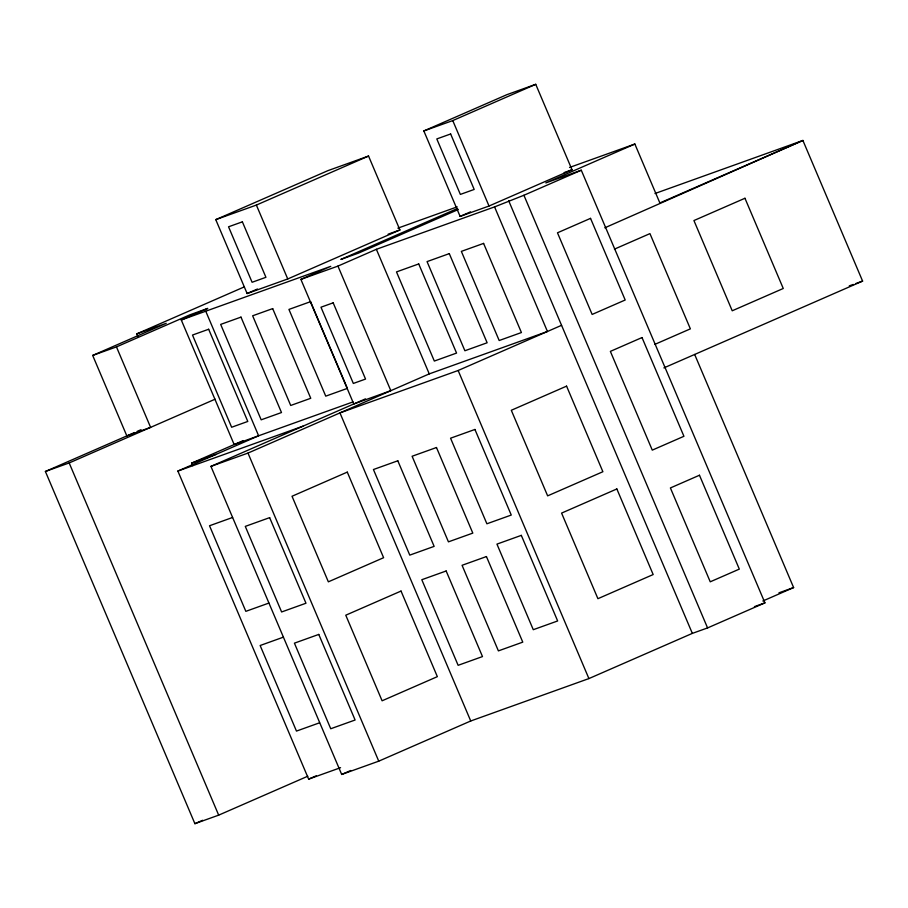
<?xml version="1.0" encoding="UTF-8"?>
<svg xmlns="http://www.w3.org/2000/svg" width="908" height="908" viewBox="0 0 908 908"><rect width="100%" height="100%" fill="white"/><g stroke="black" fill="none" stroke-linecap="round" stroke-linejoin="round"><path stroke-width="1.36" d="M604.819 227.806L802.899 140.456L862.6 281.094L663.873 367.91M215.763 219.645L327.936 170.636L368.546 156.062L399.917 229.951L287.745 278.96L247.124 293.534L215.763 219.645L256.374 205.072L368.546 156.062M423.843 130.956L506.834 94.693L535.743 84.319L572.017 169.773L489.026 206.025L460.118 216.399L423.843 130.956L452.763 120.582L535.743 84.319M137.891 336.482L136.79 333.872L244.093 286.973M92.684 355.437L116.462 346.901L150.614 427.373L126.836 435.897L92.684 355.437L166.221 323.316L136.79 333.872M116.462 346.901L189.999 314.781L207.739 308.414L181.282 319.979L234.162 444.557L353.042 401.904M247.124 293.534L257.441 289.028M457.564 208.454L340.863 259.438L358.467 253.116L458.358 209.487M300.889 279.392L337.946 266.101L390.826 390.678L353.768 403.981L300.889 279.392L330.75 266.35L181.282 319.979M337.946 266.101L376.377 249.303L494.565 206.899L523.916 195.265L581.279 170.205L764.933 602.867L707.57 627.927L692.339 633.387L588.906 678.582L470.73 720.986L378.75 761.165L341.692 774.456L210.928 466.383L365.459 398.873M460.118 216.399L470.492 211.87M654.974 193.529L802.899 140.456L659.866 202.949L634.862 144.031L545.81 182.928L581.279 170.205M307.789 776.215L218.68 815.146L194.902 823.681L45.4 471.479L134.577 432.526M137.153 431.391L141.024 429.7M45.4 471.479L69.178 462.944L215.128 399.191M614.421 249.144L649.946 233.617L690.375 328.855L654.838 344.382M192.78 465.725L191.679 463.114L242.981 440.709M340.568 767.68L308.652 779.132L177.877 471.059L258.621 435.783L205.741 311.194M210.928 466.383L247.986 453.081L429.257 373.892L547.445 331.488L494.565 206.899M470.73 720.986L339.955 412.902L458.143 370.498L561.564 325.314M194.902 823.681L202.643 820.287M308.652 779.132L316.302 775.784M341.692 774.456L350.76 770.495M762.822 601.017L793.615 587.567L694.665 354.461M397.852 228.158L457.189 206.865M569.554 167.458L634.862 144.031M388.125 234.185L399.917 229.951M564.129 172.599L572.017 169.773M191.679 463.114L216.138 454.341M177.877 471.059L302.897 426.204M849.275 285.872L853.27 284.442M855.938 283.478L862.6 281.094M232.596 517.469L209.521 525.755L245.841 611.345L268.927 603.06M283.217 637.223L260.142 645.509L296.473 731.088L319.548 722.813M778.95 592.822L793.615 587.567M754.423 606.635L764.933 602.867M523.916 195.265L707.57 627.927M508.684 200.736L692.339 633.387M452.763 120.582L489.026 206.025M458.143 370.498L588.906 678.582M376.377 249.303L429.257 373.892M256.374 205.072L287.745 278.96M247.986 453.081L378.75 761.165M69.178 462.944L218.68 815.146M590.54 218.363L557.478 232.8L592.141 314.44L625.192 300.003L590.54 218.363M744.957 198.262L693.928 220.553L732.223 310.786L783.264 288.483L744.957 198.262M642.013 337.549L610.369 351.385L652.273 450.13L683.928 436.294L642.013 337.549M347.287 472.115L292.024 496.256L328.356 581.835L383.607 557.705L347.287 472.115M566.569 386.138L511.306 410.28L547.638 495.859L602.889 471.729L566.569 386.138M616.85 488.958L561.587 513.099L597.918 598.69L653.17 574.548L616.85 488.958M401.03 591.063L345.766 615.204L382.098 700.794L437.35 676.653L401.03 591.063M699.466 475.236L670.399 487.948L710.238 581.812L739.316 569.112L699.466 475.236M450.64 133.975L436.805 138.935L460.356 194.414L474.192 189.443L450.64 133.975M242.379 221.836L228.544 226.796L252.095 282.274L265.93 277.303L242.379 221.836M240.983 317.119L220.667 324.406L261.175 419.825L281.491 412.538L240.983 317.119M208.658 329.252L192.496 335.052L231.631 427.248L247.793 421.448L208.658 329.252M272.684 308.606L252.651 315.791L290.719 405.467L310.752 398.283L272.684 308.606M310.57 301.66L288.937 309.424L325.745 396.149L347.378 388.386L310.57 301.66M418.724 263.933L396.49 271.912L434.33 361.055L456.565 353.076L418.724 263.933M449.29 253.627L427.055 261.606L464.896 350.749L487.131 342.77L449.29 253.627M483.589 243.401L461.355 251.38L499.184 340.523L521.419 332.544L483.589 243.401M333.179 302.829L320.978 307.21L353.337 383.448L365.549 379.067L333.179 302.829M474.929 429.461L450.561 438.201L486.892 523.791L511.261 515.052L474.929 429.461M397.806 460.787L373.438 469.527L409.769 555.117L434.137 546.378L397.806 460.787M436.476 447.519L412.107 456.259L448.439 541.849L472.807 533.11L436.476 447.519M269.642 517.639L245.285 526.39L281.616 611.969L305.973 603.23L269.642 517.639M521.317 535.368L496.948 544.119L533.28 629.698L557.648 620.959L521.317 535.368M446.157 570.984L421.8 579.724L458.131 665.314L482.489 656.575L446.157 570.984M486.438 556.559L462.07 565.298L498.401 650.888L522.77 642.138L486.438 556.559M318.776 634.42L294.419 643.159L330.739 728.749L355.107 720.01L318.776 634.42"/></g></svg>
